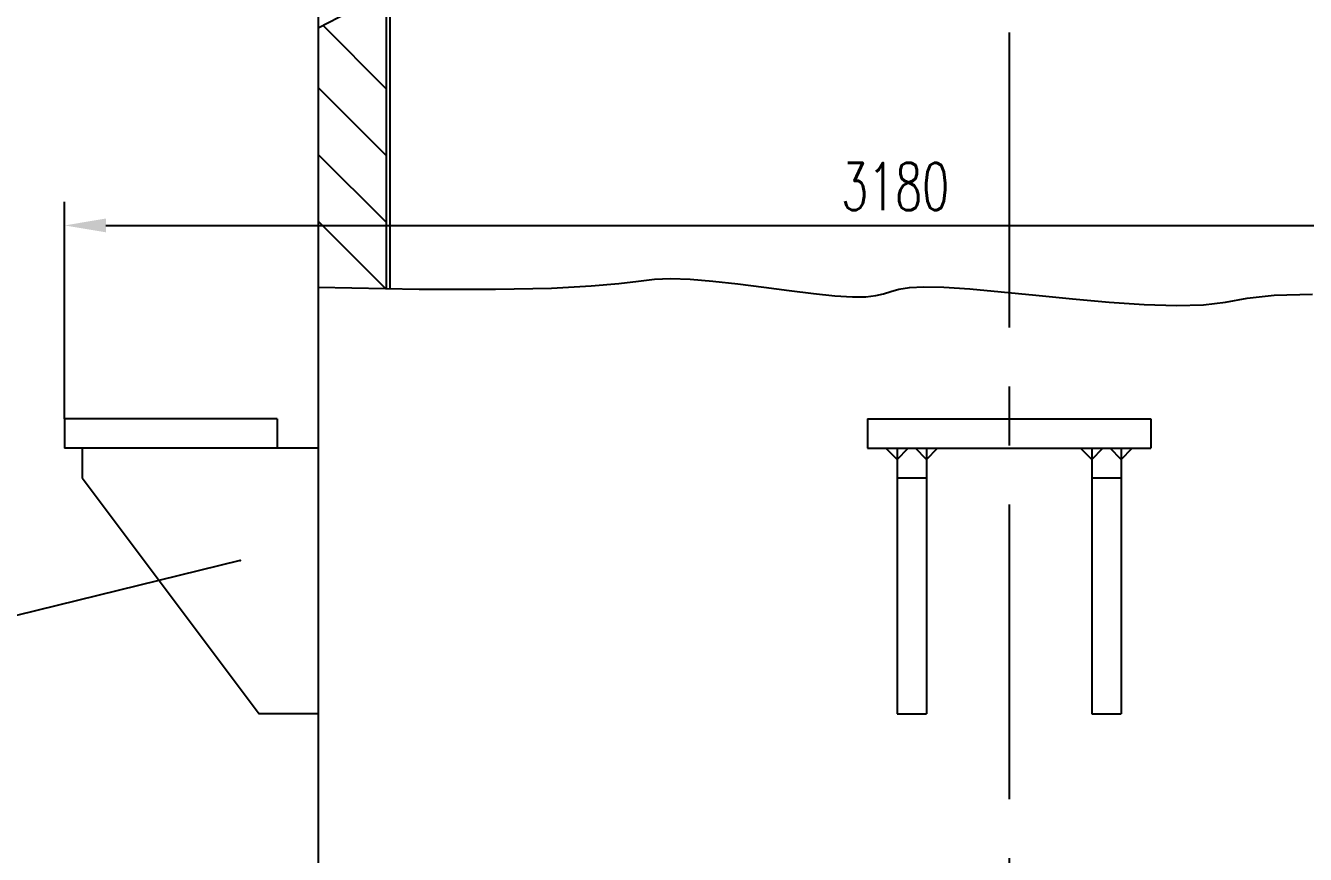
# Model space of a CAD drawing. Extents: x 2963 to 8481, y 2091 to 3069.
# Drawn here: x 3100 to 3208.5, y 2811 to 2881.2 of the extents above; entities that cross this region are included whole.
import ezdxf

# ---------------------------------------------------------------- set-up
doc = ezdxf.new("R2010")
doc.units = 0
doc.header["$LTSCALE"] = 20
doc.header["$MEASUREMENT"] = 0
doc.linetypes.add('CENTER', pattern=[2, 1.25, -0.25, 0.25, -0.25])
doc.layers.get('0').update_dxf_attribs({"linetype": 'CONTINUOUS'})
for name, color, linetype in [('中心线', 1, 'CENTER'), ('标注线', 3, 'CONTINUOUS'), ('粗实线', 7, 'CONTINUOUS'), ('细实线', 3, 'CONTINUOUS')]:
    doc.layers.add(name, color=color, linetype=linetype)
doc.styles.add('HZ', font='romans.shx', dxfattribs={"width": 0.667, "bigfont": 'hztxt.shx'})
doc.styles.get("Standard").update_dxf_attribs({"font": 'TXT.SHX'})
doc.dimstyles.get("Standard").update_dxf_attribs({"dimtxt": 0.18, "dimasz": 0.18, "dimexe": 0.18, "dimexo": 0.0625, "dimgap": 0.09, "dimtad": 0, "dimtih": 1, "dimtoh": 1, "dimdec": 4, "dimzin": 0, "dimdsep": 46, "dimtxsty": 'Standard', "dimcen": 0.09, "dimadec": 0, "dimazin": 0, "dimtfac": 1, "dimtdec": 4, "dimtofl": 0, "dimtmove": 0, "dimatfit": 3, "dimfxl": 0, "dimtolj": 1, "dimtzin": 0, "dimarcsym": 0})

# ---------------------------------------------------------------- blocks, each defined once
blk = doc.blocks.new('*X14')
at = {"color": 0}
for p, q in [((2498.12, 2875.89), (2492.77, 2881.25)), ((2498.12, 2870.24), (2492.37, 2875.99)), ((2498.12, 2864.58), (2492.37, 2870.33)), ((2498.07, 2858.97), (2492.37, 2864.67))]:
    blk.add_line(p, q, dxfattribs=at)
blk = doc.blocks.new('*D79')
at = {"layer": '标注线', "color": 3, "lineweight": -2}
for p, q in [((3103.29, 2847.92), (3103.29, 2866.31)), ((3263.39, 2847.92), (3263.39, 2866.31)), ((3106.79, 2864.31), (3259.89, 2864.31))]:
    blk.add_line(p, q, dxfattribs=at)
at = {"layer": '标注线', "color": 3}
for points in [[(3106.79, 2864.9), (3106.79, 2863.73), (3103.29, 2864.31)], [(3259.89, 2864.9), (3259.89, 2863.73), (3263.39, 2864.31)]]:
    blk.add_solid(points, dxfattribs=at)
at = {"layer": '标注线', "color": 3, "insert": (3173.68, 2867.61), "char_height": 4, "attachment_point": 5, "style": 'HZ'}
blk.add_mtext('\\A1;3180', dxfattribs=at)
blk = doc.blocks.new('*D81')
at = {"layer": '细实线', "color": 3, "lineweight": -2}
for p, q in [((3183.34, 2956.77), (3060.13, 2956.77)), ((3062.13, 2953.27), (3062.13, 2355.72)), ((3118.87, 2352.22), (3060.13, 2352.22))]:
    blk.add_line(p, q, dxfattribs=at)
at = {"layer": '细实线', "color": 3}
for points in [[(3061.55, 2953.27), (3062.71, 2953.27), (3062.13, 2956.77)], [(3061.55, 2355.72), (3062.71, 2355.72), (3062.13, 2352.22)]]:
    blk.add_solid(points, dxfattribs=at)
at = {"layer": '细实线', "color": 3, "insert": (3058.83, 2675.75), "char_height": 4, "attachment_point": 5, "rotation": 90, "style": 'HZ'}
blk.add_mtext('\\A1;12103%%p25', dxfattribs=at)

msp = doc.modelspace()

# ---------------------------------------------------------------- linework, layer by layer
at = {"layer": '中心线'}
msp.add_line((3183.34, 2960.674), (3183.34, 2606.4393), dxfattribs=at)
at = {"layer": '粗实线'}
for p, q in [((3124.79, 2884.0229), (3124.79, 2434.0229)), ((3130.54, 2884.0229), (3124.79, 2881.0401)), ((3130.54, 2884.0229), (3130.54, 2858.9734)), ((3130.84, 2884.0229), (3130.84, 2858.9672)), ((3103.29, 2847.9229), (3103.29, 2845.4229)), ((3121.29, 2847.9229), (3103.29, 2847.9229)), ((3121.29, 2847.9229), (3121.29, 2845.4229)), ((3171.34, 2847.9229), (3195.34, 2847.9229)), ((3171.34, 2847.9229), (3171.34, 2845.4229)), ((3195.34, 2847.9229), (3195.34, 2845.4229)), ((3124.79, 2845.4229), (3103.29, 2845.4229)), ((3104.79, 2845.4229), (3104.79, 2842.9229)), ((3171.34, 2845.4229), (3195.34, 2845.4229)), ((3173.84, 2844.4871), (3172.9042, 2845.4229)), ((3173.84, 2845.4229), (3173.84, 2822.9229)), ((3173.84, 2844.4871), (3174.7759, 2845.4229)), ((3176.34, 2844.4871), (3175.4042, 2845.4229)), ((3176.34, 2845.4229), (3176.34, 2822.9229)), ((3176.34, 2844.4871), (3177.2759, 2845.4229)), ((3190.34, 2844.4871), (3189.4042, 2845.4229)), ((3190.34, 2845.4229), (3190.34, 2822.9229)), ((3190.34, 2844.4871), (3191.2759, 2845.4229)), ((3192.84, 2844.4871), (3191.9042, 2845.4229)), ((3192.84, 2845.4229), (3192.84, 2822.9229)), ((3192.84, 2844.4871), (3193.7759, 2845.4229)), ((3104.79, 2842.9229), (3119.79, 2822.9229)), ((3173.84, 2842.9229), (3176.34, 2842.9229)), ((3190.34, 2842.9229), (3192.84, 2842.9229)), ((3124.79, 2822.9229), (3119.79, 2822.9229)), ((3173.84, 2822.9229), (3176.34, 2822.9229)), ((3190.34, 2822.9229), (3192.84, 2822.9229))]:
    msp.add_line(p, q, dxfattribs=at)
msp.add_point((3118.1652, 2835.9218), dxfattribs=at)
at = {"layer": '细实线', "color": 3}
msp.add_line((3118.1652, 2835.9218), (3022.0084, 2812.2847), dxfattribs=at)
msp.add_lwpolyline([(3124.79, 2859.0923), (3133.335, 2858.9156), (3139.8049, 2858.9), (3144.5496, 2859.0032), (3147.9188, 2859.1828), (3150.2622, 2859.3963), (3151.9296, 2859.6013), (3153.2709, 2859.7555), (3154.6356, 2859.8163), (3156.2988, 2859.7538), (3158.2363, 2859.5881), (3160.3491, 2859.3518), (3162.5383, 2859.0772), (3164.7049, 2858.797), (3166.7498, 2858.5437), (3168.5742, 2858.3497), (3170.0791, 2858.2477), (3171.2027, 2858.2593), (3172.0323, 2858.3627), (3172.6922, 2858.5255), (3173.3069, 2858.7153), (3174.0009, 2858.8993), (3174.8985, 2859.0452), (3176.1242, 2859.1204), (3177.8025, 2859.0923), (3180.0135, 2858.9409), (3182.6608, 2858.6955), (3185.6037, 2858.3977), (3188.7013, 2858.0893), (3191.813, 2857.8121), (3194.7981, 2857.6076), (3197.5158, 2857.5177), (3199.8254, 2857.5841), (3201.694, 2857.821), (3203.5194, 2858.1336), (3205.8076, 2858.3996), (3209.0642, 2858.4966)], dxfattribs=at)

# ---------------------------------------------------------------- block references
msp.add_blockref('*X14', (632.4207, 0), dxfattribs=at)

# ---------------------------------------------------------------- dimensions: what is measured, and where the dimension line sits
at = {"layer": '标注线'}
dim = msp.add_linear_dim(base=(3263.39, 2864.3117), p1=(3103.29, 2847.9229), p2=(3263.39, 2847.9229), text='3180', dimstyle='Standard', override={"dimtxt": 4, "dimasz": 3.5, "dimexe": 2, "dimexo": 0, "dimgap": 1.3, "dimtad": 1, "dimtih": 0, "dimtoh": 0, "dimdec": 3, "dimtxsty": 'HZ', "dimcen": 0, "dimclrd": 3, "dimclre": 3, "dimclrt": 3, "dimtol": 1, "dimtp": 10, "dimtm": 10, "dimtfac": 0.1, "dimtdec": 3, "dimtofl": 1}, dxfattribs=at)
dim.commit()
dim.dimension.update_dxf_attribs({"geometry": '*D79', "text_midpoint": (3173.6759, 2864.3117), "dimtype": 160})
at = {"layer": '细实线'}
dim = msp.add_linear_dim(base=(3062.1314, 2352.2229), p1=(3183.34, 2956.7729), p2=(3118.8731, 2352.2229), angle=90, text='12103%%p25', dimstyle='Standard', override={"dimtxt": 4, "dimasz": 3.5, "dimexe": 2, "dimexo": 0, "dimgap": 1.3, "dimtad": 1, "dimtih": 0, "dimtoh": 0, "dimdec": 3, "dimtxsty": 'HZ', "dimcen": 0, "dimclrd": 3, "dimclre": 3, "dimclrt": 3, "dimtol": 1, "dimtp": 10, "dimtm": 10, "dimtfac": 0.1, "dimtdec": 3, "dimtofl": 1}, dxfattribs=at)
dim.commit()
dim.dimension.update_dxf_attribs({"geometry": '*D81', "text_midpoint": (3062.1314, 2675.7542), "dimtype": 160})

doc.saveas('drawing.dxf')
